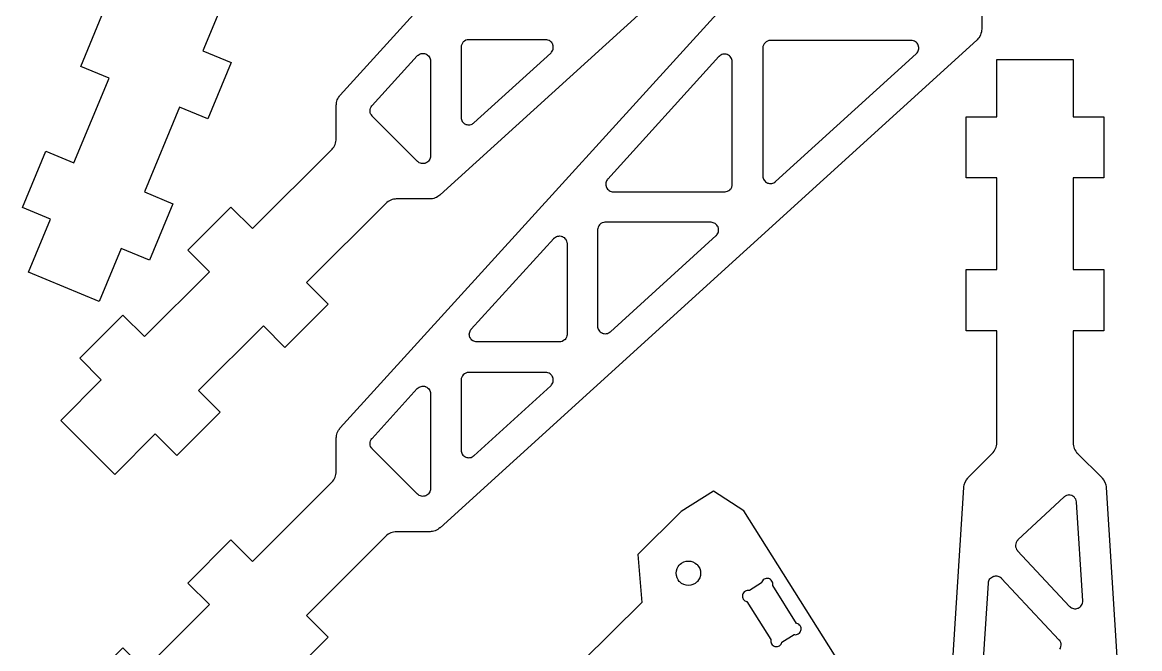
# Model space of a CAD drawing. Extents: x 0 to 997, y 0 to 569.
# Drawn here: x 846.4 to 992.7, y 117 to 199 of the extents above; entities that cross this region are included whole.
import ezdxf

# ---------------------------------------------------------------- set-up
doc = ezdxf.new("R2010")
doc.units = 0
doc.layers.get('0').update_dxf_attribs({"linetype": 'CONTINUOUS'})

msp = doc.modelspace()

# ---------------------------------------------------------------- linework, layer by layer
at = {"color": 0}
for points in [[(971.328, 240.208), (901.068, 176.364), (901.033, 176.333), (900.925, 176.246), (900.772, 176.142), (900.613, 176.053), (900.444, 175.979), (900.271, 175.921), (900.092, 175.879), (899.908, 175.853), (899.769, 175.844), (899.724, 175.844), (895.383, 175.844), (895.335, 175.844), (895.186, 175.835), (894.992, 175.806), (894.801, 175.758), (894.618, 175.693), (894.442, 175.61), (894.274, 175.508), (894.117, 175.392), (894.004, 175.294), (893.969, 175.258), (883.594, 164.885), (886.424, 162.056), (880.767, 156.399), (877.938, 159.228), (869.453, 150.743), (872.282, 147.914), (866.625, 142.257), (863.796, 145.086), (858.493, 139.782), (851.422, 146.853), (856.725, 152.157), (853.896, 154.985), (859.553, 160.642), (862.382, 157.814), (870.867, 166.299), (868.039, 169.128), (873.696, 174.785), (876.524, 171.956), (886.899, 182.331), (886.933, 182.365), (887.031, 182.476), (887.149, 182.635), (887.249, 182.803), (887.332, 182.979), (887.397, 183.163), (887.446, 183.353), (887.474, 183.547), (887.485, 183.694), (887.485, 183.744), (887.485, 188.083), (887.485, 188.083), (887.485, 188.131), (887.493, 188.269), (887.518, 188.453), (887.56, 188.631), (887.618, 188.806), (887.693, 188.972), (887.782, 189.133), (887.886, 189.286), (887.972, 189.394), (888.004, 189.429), (951.847, 259.689)], [(853.896, 111.414), (859.553, 117.07), (862.382, 114.242), (870.867, 122.727), (868.039, 125.556), (873.696, 131.213), (876.524, 128.384), (886.899, 138.759), (886.933, 138.794), (887.031, 138.906), (887.149, 139.064), (887.249, 139.231), (887.332, 139.407), (887.397, 139.592), (887.446, 139.781), (887.474, 139.975), (887.485, 140.124), (887.485, 140.172), (887.485, 144.513), (887.485, 144.513), (887.485, 144.558), (887.493, 144.699), (887.518, 144.881), (887.56, 145.06), (887.618, 145.233), (887.693, 145.401), (887.782, 145.563), (887.886, 145.714), (887.972, 145.824), (888.004, 145.857), (951.847, 216.118)], [(875.651, 208.786), (870.037, 195.231), (873.732, 193.7), (870.671, 186.31), (866.975, 187.84), (862.383, 176.754), (866.079, 175.222), (863.018, 167.832), (859.322, 169.362), (856.451, 162.433), (847.213, 166.26), (850.083, 173.189), (846.387, 174.719), (849.449, 182.111), (853.144, 180.581), (857.736, 191.667), (854.042, 193.197), (857.103, 200.589)], [(971.983, 201.803), (971.983, 198.117), (971.983, 198.064), (971.972, 197.907), (971.94, 197.701), (971.886, 197.501), (971.813, 197.308), (971.719, 197.124), (971.607, 196.949), (971.476, 196.786), (971.367, 196.672), (971.328, 196.638), (901.068, 132.793), (901.033, 132.762), (900.925, 132.675), (900.772, 132.571), (900.613, 132.482), (900.444, 132.408), (900.271, 132.35), (900.092, 132.307), (899.908, 132.282), (899.769, 132.273), (899.724, 132.273), (895.383, 132.273), (895.335, 132.273), (895.186, 132.264), (894.992, 132.235), (894.801, 132.187), (894.618, 132.121), (894.442, 132.038), (894.274, 131.937), (894.117, 131.82), (894.004, 131.722), (893.969, 131.688), (883.594, 121.313), (886.424, 118.485), (880.767, 112.828)], [(965.25, 68.7565), (969.637, 138.069), (969.643, 138.159), (969.693, 138.427), (969.81, 138.766), (969.988, 139.079), (970.156, 139.293), (970.219, 139.357), (973.369, 142.507), (973.404, 142.542), (973.501, 142.654), (973.619, 142.813), (973.719, 142.979), (973.803, 143.156), (973.868, 143.34), (973.917, 143.529), (973.944, 143.724), (973.956, 143.872), (973.956, 143.921), (973.956, 158.593), (969.956, 158.593), (969.956, 166.593), (973.956, 166.593), (973.956, 178.593), (969.956, 178.593), (969.956, 186.593), (973.956, 186.593), (973.956, 194.093), (983.956, 194.093), (983.956, 186.593), (987.956, 186.593), (987.956, 178.593), (983.956, 178.593), (983.956, 166.593), (987.956, 166.593), (987.956, 158.593), (983.956, 158.593), (983.956, 143.921), (983.956, 143.872), (983.965, 143.724), (983.993, 143.529), (984.042, 143.34), (984.107, 143.156), (984.19, 142.979), (984.292, 142.813), (984.408, 142.654), (984.506, 142.542), (984.54, 142.507), (987.692, 139.357), (987.756, 139.293), (987.924, 139.079), (988.1, 138.766), (988.218, 138.427), (988.267, 138.159), (988.272, 138.069), (992.66, 68.7565)], [(971.843, 109.591), (972.853, 125.546), (972.854, 125.583), (972.872, 125.692), (972.914, 125.832), (972.974, 125.963), (973.051, 126.084), (973.146, 126.192), (973.256, 126.286), (973.378, 126.364), (973.479, 126.412), (973.514, 126.424), (973.549, 126.437), (973.656, 126.464), (973.8, 126.481), (973.944, 126.478), (974.086, 126.454), (974.224, 126.411), (974.353, 126.347), (974.472, 126.265), (974.557, 126.192), (974.582, 126.165), (982.069, 118.137), (982.104, 118.1), (982.193, 117.976), (982.278, 117.799), (982.326, 117.612), (982.339, 117.42), (982.314, 117.23), (982.251, 117.047), (982.154, 116.876)]]:
    msp.add_lwpolyline(points, dxfattribs=at)
for points in [[(915.575, 194.951), (915.604, 194.978), (915.681, 195.063), (915.767, 195.186), (915.832, 195.321), (915.876, 195.461), (915.9, 195.608), (915.901, 195.757), (915.879, 195.906), (915.85, 196.017), (915.836, 196.053), (915.822, 196.087), (915.769, 196.19), (915.685, 196.315), (915.583, 196.424), (915.468, 196.517), (915.34, 196.59), (915.201, 196.646), (915.056, 196.681), (914.942, 196.692), (914.903, 196.692), (904.825, 196.692), (904.775, 196.692), (904.624, 196.671), (904.436, 196.612), (904.267, 196.521), (904.118, 196.399), (903.996, 196.251), (903.904, 196.081), (903.846, 195.893), (903.825, 195.742), (903.825, 195.692), (903.825, 186.535), (903.825, 186.497), (903.836, 186.388), (903.868, 186.247), (903.918, 186.114), (903.988, 185.989), (904.074, 185.875), (904.175, 185.775), (904.292, 185.689), (904.387, 185.635), (904.421, 185.619), (904.454, 185.606), (904.558, 185.571), (904.7, 185.542), (904.843, 185.535), (904.985, 185.547), (905.124, 185.581), (905.257, 185.632), (905.382, 185.704), (905.471, 185.769), (905.497, 185.794), (915.575, 194.951)], [(943.329, 178.858), (943.329, 178.822), (943.34, 178.712), (943.371, 178.572), (943.422, 178.438), (943.49, 178.314), (943.576, 178.2), (943.679, 178.1), (943.794, 178.014), (943.892, 177.96), (943.925, 177.944), (943.958, 177.929), (944.063, 177.896), (944.204, 177.867), (944.347, 177.86), (944.489, 177.872), (944.628, 177.904), (944.761, 177.957), (944.886, 178.029), (944.975, 178.094), (945.001, 178.119), (963.418, 194.854), (963.447, 194.879), (963.524, 194.965), (963.61, 195.089), (963.675, 195.222), (963.719, 195.364), (963.743, 195.51), (963.744, 195.66), (963.724, 195.808), (963.693, 195.919), (963.679, 195.954), (963.665, 195.99), (963.613, 196.093), (963.528, 196.217), (963.428, 196.326), (963.311, 196.419), (963.183, 196.493), (963.046, 196.549), (962.899, 196.582), (962.785, 196.594), (962.746, 196.594), (944.329, 196.594), (944.279, 196.594), (944.128, 196.574), (943.94, 196.515), (943.769, 196.424), (943.622, 196.301), (943.5, 196.153), (943.407, 195.983), (943.349, 195.796), (943.329, 195.644), (943.329, 195.594), (943.329, 178.858)], [(898.085, 194.575), (898.111, 194.604), (898.196, 194.681), (898.321, 194.767), (898.454, 194.832), (898.596, 194.876), (898.742, 194.9), (898.89, 194.901), (899.039, 194.881), (899.15, 194.85), (899.186, 194.836), (899.221, 194.822), (899.324, 194.769), (899.449, 194.685), (899.557, 194.585), (899.65, 194.468), (899.725, 194.34), (899.779, 194.203), (899.814, 194.056), (899.825, 193.942), (899.825, 193.903), (899.825, 181.474), (899.825, 181.436), (899.814, 181.325), (899.782, 181.181), (899.728, 181.044), (899.657, 180.918), (899.568, 180.804), (899.463, 180.703), (899.342, 180.618), (899.243, 180.564), (899.208, 180.55), (899.174, 180.536), (899.065, 180.503), (898.921, 180.479), (898.775, 180.475), (898.631, 180.493), (898.49, 180.532), (898.357, 180.59), (898.232, 180.669), (898.144, 180.74), (898.118, 180.767), (892.201, 186.685), (892.167, 186.718), (892.076, 186.836), (891.986, 187.003), (891.931, 187.182), (891.908, 187.367), (891.921, 187.553), (891.968, 187.735), (892.051, 187.907), (892.135, 188.028), (892.168, 188.064), (898.085, 194.575)], [(938.329, 176.782), (938.378, 176.782), (938.525, 176.801), (938.711, 176.858), (938.883, 176.95), (939.001, 177.04), (939.036, 177.075), (939.071, 177.11), (939.161, 177.226), (939.253, 177.399), (939.31, 177.586), (939.329, 177.733), (939.329, 177.782), (939.329, 193.806), (939.329, 193.844), (939.317, 193.958), (939.283, 194.104), (939.228, 194.243), (939.154, 194.371), (939.061, 194.486), (938.951, 194.587), (938.828, 194.672), (938.725, 194.725), (938.689, 194.739), (938.654, 194.753), (938.543, 194.782), (938.394, 194.804), (938.246, 194.803), (938.099, 194.779), (937.958, 194.735), (937.824, 194.669), (937.7, 194.583), (937.615, 194.507), (937.589, 194.478), (923.029, 178.454), (923.004, 178.428), (922.938, 178.339), (922.867, 178.214), (922.814, 178.081), (922.782, 177.942), (922.768, 177.8), (922.776, 177.657), (922.804, 177.515), (922.839, 177.411), (922.854, 177.378), (922.869, 177.344), (922.924, 177.247), (923.008, 177.132), (923.11, 177.029), (923.222, 176.944), (923.347, 176.875), (923.481, 176.824), (923.622, 176.793), (923.732, 176.782), (923.768, 176.782), (938.329, 176.782)], [(937.212, 171.042), (937.242, 171.068), (937.318, 171.153), (937.404, 171.276), (937.469, 171.411), (937.514, 171.551), (937.538, 171.699), (937.539, 171.847), (937.518, 171.996), (937.488, 172.107), (937.474, 172.142), (937.46, 172.178), (937.407, 172.281), (937.322, 172.404), (937.222, 172.514), (937.106, 172.607), (936.978, 172.681), (936.84, 172.736), (936.693, 172.769), (936.579, 172.782), (936.54, 172.782), (922.692, 172.782), (922.643, 172.782), (922.496, 172.763), (922.308, 172.706), (922.136, 172.614), (922.019, 172.524), (921.985, 172.489), (921.95, 172.454), (921.86, 172.336), (921.768, 172.164), (921.711, 171.978), (921.692, 171.831), (921.692, 171.782), (921.692, 159.197), (921.692, 159.161), (921.701, 159.051), (921.733, 158.91), (921.785, 158.776), (921.853, 158.651), (921.939, 158.539), (922.042, 158.438), (922.157, 158.351), (922.253, 158.297), (922.286, 158.283), (922.321, 158.268), (922.425, 158.233), (922.567, 158.206), (922.71, 158.197), (922.851, 158.21), (922.99, 158.243), (923.122, 158.296), (923.249, 158.367), (923.337, 158.433), (923.364, 158.457), (937.212, 171.042)], [(915.951, 170.665), (915.976, 170.694), (916.063, 170.771), (916.186, 170.857), (916.319, 170.922), (916.461, 170.967), (916.607, 170.99), (916.757, 170.992), (916.906, 170.971), (917.017, 170.94), (917.051, 170.926), (917.087, 170.913), (917.19, 170.86), (917.314, 170.775), (917.424, 170.675), (917.517, 170.558), (917.59, 170.431), (917.646, 170.293), (917.679, 170.146), (917.692, 170.032), (917.692, 169.993), (917.692, 158.121), (917.692, 158.071), (917.672, 157.924), (917.615, 157.737), (917.524, 157.565), (917.433, 157.447), (917.399, 157.413), (917.364, 157.378), (917.246, 157.289), (917.074, 157.196), (916.887, 157.14), (916.74, 157.121), (916.692, 157.121), (905.903, 157.121), (905.865, 157.121), (905.756, 157.131), (905.615, 157.163), (905.482, 157.212), (905.357, 157.282), (905.243, 157.368), (905.143, 157.469), (905.057, 157.586), (905.003, 157.682), (904.988, 157.715), (904.974, 157.749), (904.939, 157.854), (904.91, 157.996), (904.903, 158.138), (904.915, 158.281), (904.949, 158.418), (905, 158.551), (905.072, 158.678), (905.137, 158.765), (905.162, 158.793), (915.951, 170.665)], [(915.575, 151.381), (915.604, 151.406), (915.681, 151.492), (915.767, 151.615), (915.832, 151.749), (915.876, 151.89), (915.9, 152.036), (915.901, 152.185), (915.879, 152.335), (915.85, 152.444), (915.836, 152.481), (915.822, 152.517), (915.769, 152.619), (915.685, 152.743), (915.583, 152.853), (915.468, 152.944), (915.34, 153.019), (915.201, 153.075), (915.056, 153.108), (914.942, 153.121), (914.903, 153.121), (904.825, 153.121), (904.775, 153.121), (904.624, 153.1), (904.436, 153.042), (904.267, 152.95), (904.118, 152.828), (903.996, 152.679), (903.904, 152.51), (903.846, 152.322), (903.825, 152.171), (903.825, 152.121), (903.825, 142.962), (903.825, 142.926), (903.836, 142.817), (903.868, 142.675), (903.918, 142.542), (903.988, 142.418), (904.074, 142.304), (904.175, 142.203), (904.292, 142.118), (904.387, 142.064), (904.421, 142.049), (904.454, 142.033), (904.558, 141.999), (904.7, 141.971), (904.843, 141.962), (904.985, 141.976), (905.124, 142.008), (905.257, 142.061), (905.382, 142.132), (905.471, 142.199), (905.497, 142.222), (915.575, 151.381)], [(898.085, 151.004), (898.111, 151.032), (898.196, 151.11), (898.321, 151.194), (898.454, 151.26), (898.596, 151.304), (898.742, 151.328), (898.89, 151.329), (899.039, 151.308), (899.15, 151.278), (899.186, 151.264), (899.221, 151.251), (899.324, 151.199), (899.449, 151.114), (899.557, 151.013), (899.65, 150.897), (899.725, 150.769), (899.779, 150.631), (899.814, 150.485), (899.825, 150.369), (899.825, 150.332), (899.825, 137.903), (899.825, 137.865), (899.814, 137.753), (899.782, 137.609), (899.728, 137.473), (899.657, 137.347), (899.568, 137.233), (899.463, 137.132), (899.342, 137.046), (899.243, 136.993), (899.208, 136.979), (899.174, 136.965), (899.065, 136.932), (898.921, 136.907), (898.775, 136.904), (898.631, 136.922), (898.49, 136.961), (898.357, 137.019), (898.232, 137.098), (898.144, 137.169), (898.118, 137.196), (892.201, 143.112), (892.167, 143.147), (892.076, 143.264), (891.986, 143.432), (891.931, 143.611), (891.908, 143.796), (891.921, 143.982), (891.968, 144.164), (892.051, 144.335), (892.135, 144.457), (892.168, 144.492), (898.085, 151.004)], [(926.956, 129.288), (927.474, 122.99), (919.615, 115.216), (913.324, 115.799), (907.646, 110.181), (904.938, 105.978), (907.458, 101.974), (943.738, 78.5917), (960.157, 79.2218), (960.906, 79.2506), (963.001, 81.3249), (963.038, 82.0729), (963.842, 98.4839), (940.843, 135.008), (936.865, 137.571), (932.633, 134.907), (926.956, 129.288)], [(984.386, 136.156), (984.383, 136.204), (984.356, 136.348), (984.29, 136.525), (984.194, 136.684), (984.072, 136.822), (983.926, 136.936), (983.762, 137.021), (983.581, 137.074), (983.436, 137.093), (983.387, 137.093), (983.451, 137.093), (983.404, 137.093), (983.264, 137.075), (983.085, 137.023), (982.918, 136.939), (982.804, 136.856), (982.769, 136.824), (976.731, 131.191), (976.694, 131.157), (976.597, 131.039), (976.5, 130.868), (976.438, 130.685), (976.414, 130.494), (976.425, 130.303), (976.474, 130.116), (976.558, 129.939), (976.647, 129.814), (976.682, 129.778), (983.474, 122.496), (983.5, 122.468), (983.589, 122.39), (983.717, 122.305), (983.856, 122.242), (984, 122.199), (984.15, 122.18), (984.301, 122.183), (984.453, 122.209), (984.565, 122.244), (984.601, 122.26), (984.637, 122.275), (984.739, 122.333), (984.863, 122.424), (984.969, 122.533), (985.058, 122.655), (985.126, 122.79), (985.175, 122.934), (985.201, 123.085), (985.206, 123.203), (985.203, 123.241), (984.386, 136.156)], [(932.447, 125.707), (932.39, 125.764), (932.242, 125.958), (932.096, 126.236), (932.007, 126.533), (931.978, 126.838), (932.007, 127.144), (932.096, 127.44), (932.242, 127.719), (932.39, 127.913), (932.447, 127.97), (932.504, 128.027), (932.699, 128.175), (932.976, 128.321), (933.272, 128.409), (933.578, 128.438), (933.883, 128.409), (934.181, 128.321), (934.458, 128.175), (934.653, 128.027), (934.71, 127.97), (934.767, 127.913), (934.915, 127.719), (935.061, 127.44), (935.149, 127.144), (935.178, 126.838), (935.149, 126.533), (935.061, 126.236), (934.915, 125.958), (934.767, 125.764), (934.71, 125.707), (934.653, 125.65), (934.458, 125.502), (934.181, 125.356), (933.883, 125.268), (933.578, 125.238), (933.272, 125.268), (932.976, 125.356), (932.699, 125.502), (932.504, 125.65), (932.447, 125.707)], [(944.372, 118.142), (944.364, 118.105), (944.354, 117.991), (944.365, 117.844), (944.404, 117.705), (944.469, 117.576), (944.557, 117.462), (944.665, 117.367), (944.793, 117.293), (944.9, 117.253), (944.938, 117.244), (944.974, 117.236), (945.087, 117.226), (945.235, 117.237), (945.375, 117.277), (945.503, 117.341), (945.617, 117.429), (945.712, 117.538), (945.786, 117.666), (945.826, 117.773), (945.835, 117.81), (947.425, 118.811), (947.46, 118.803), (947.571, 118.792), (947.717, 118.803), (947.858, 118.841), (947.96, 118.888), (947.99, 118.907), (948.021, 118.927), (948.107, 118.998), (948.203, 119.109), (948.275, 119.236), (948.314, 119.34), (948.322, 119.376), (948.331, 119.412), (948.34, 119.523), (948.331, 119.668), (948.292, 119.81), (948.244, 119.911), (948.225, 119.942), (948.206, 119.973), (948.135, 120.058), (948.025, 120.154), (947.897, 120.227), (947.793, 120.265), (947.757, 120.273), (944.625, 125.248), (944.633, 125.285), (944.643, 125.399), (944.632, 125.546), (944.593, 125.685), (944.528, 125.814), (944.44, 125.928), (944.331, 126.023), (944.203, 126.097), (944.096, 126.137), (944.06, 126.146), (944.022, 126.154), (943.908, 126.164), (943.761, 126.153), (943.622, 126.114), (943.493, 126.049), (943.379, 125.961), (943.285, 125.852), (943.21, 125.724), (943.171, 125.617), (943.163, 125.58), (941.572, 124.579), (941.536, 124.587), (941.425, 124.598), (941.279, 124.587), (941.139, 124.549), (941.038, 124.502), (941.007, 124.483), (940.975, 124.463), (940.889, 124.392), (940.794, 124.282), (940.721, 124.154), (940.683, 124.05), (940.675, 124.014), (940.667, 123.978), (940.657, 123.868), (940.667, 123.722), (940.706, 123.581), (940.751, 123.479), (940.771, 123.448), (940.79, 123.417), (940.863, 123.332), (940.972, 123.236), (941.1, 123.163), (941.204, 123.125), (941.24, 123.117), (944.372, 118.142)]]:
    msp.add_lwpolyline(points, close=True, dxfattribs=at)

doc.saveas('drawing.dxf')
